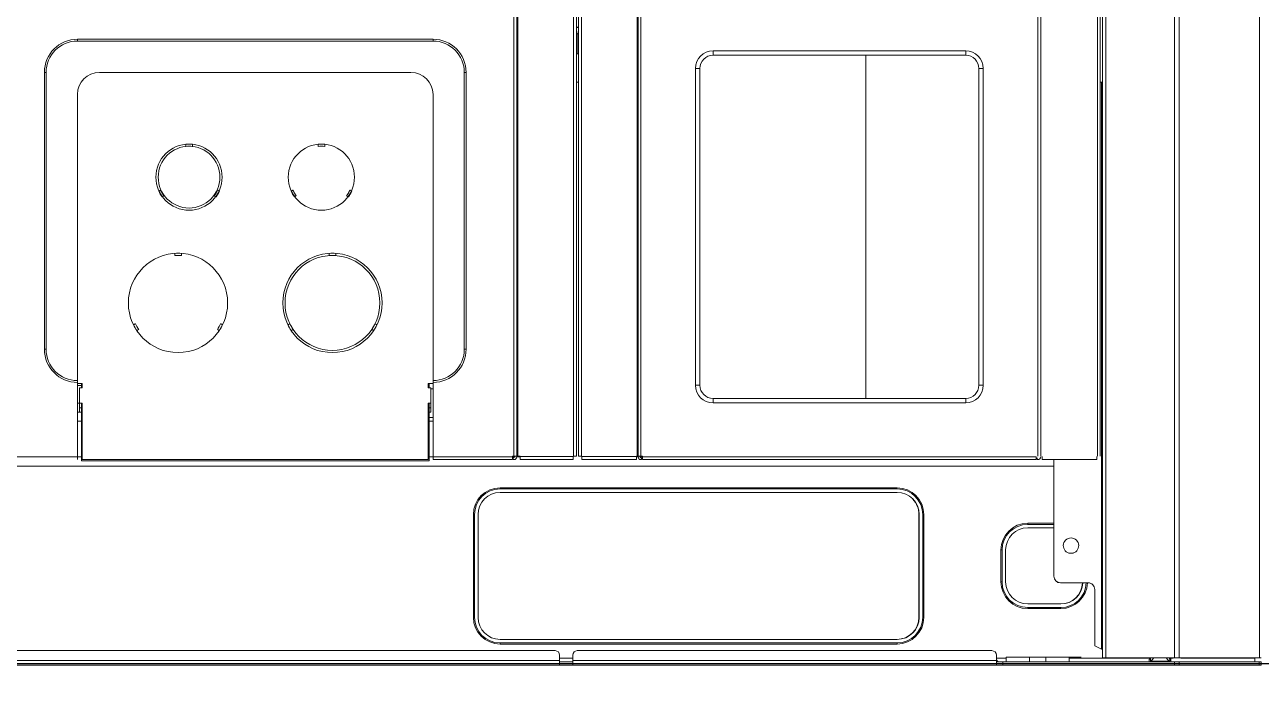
# Model space of a CAD drawing. Header units: millimetres. Extents: x 10547 to 11305, y 9897 to 10391.
# Drawn here: x 10914.273 to 10918.45, y 10150.014 to 10152.251 of the extents above; entities that cross this region are included whole.
import ezdxf

# ---------------------------------------------------------------- set-up
doc = ezdxf.new("R2010")
doc.units = ezdxf.units.MM
for name, color, linetype in [('EHP', 1, 'Continuous'), ('LG-AIRCON', 240, 'Continuous'), ('에어컨', 15, 'Continuous')]:
    doc.layers.add(name, color=color, linetype=linetype)

# ---------------------------------------------------------------- blocks, each defined once
blk = doc.blocks.new('NEWUXA-1')
at = {"layer": 'LG-AIRCON', "color": 0, "linetype": 'Continuous', "lineweight": 13}
for p, q in [((393.11, 3.3), (393.11, 1726.7)), ((126.29, 94.8), (126.29, 1726.68)), ((127.59, 1726.68), (127.59, 94.8)), ((153.29, 94.8), (153.29, 1726.68)), ((154.59, 1726.67), (154.59, 94.8)), ((155.59, 94.8), (155.59, 1726.68)), ((156.89, 1726.68), (156.89, 94.8)), ((182.09, 94.8), (182.09, 1726.68)), ((182.59, 94.8), (182.59, 1726.68)), ((182.59, 1726.68), (182.59, 94.8)), ((183.89, 1726.68), (183.89, 94.8)), ((363.79, 94.8), (363.79, 1726.68)), ((365.09, 1726.68), (365.09, 94.8)), ((390.79, 94.8), (390.79, 1726.68)), ((392.09, 1726.67), (392.09, 94.8)), ((394.61, 1726.69), (394.61, 3.3)), ((128.09, 1516.48), (128.09, 94.8)), ((155.59, 1516.49), (155.59, 285.8)), ((127.59, 94.8), (127.59, 1500.3)), ((393.11, 264.3), (393.11, 295.3)), ((155.59, 289.1), (154.59, 289.1)), ((154.59, 286.1), (155.19, 286.1)), ((155.19, 277.1), (155.19, 286.1)), ((89.59, 283.7), (-71.61, 283.7)), ((-71.61, 282.9), (-71.61, 283.7)), ((89.59, 282.9), (-71.61, 282.9)), ((89.59, 282.9), (89.59, 283.7)), ((155.59, 275.8), (155.59, 285.8)), ((155.59, 277.1), (154.59, 277.1)), ((155.59, 266.58), (155.59, 275.8)), ((216.59, 278.45), (331.09, 278.45)), ((216.59, 276.45), (216.59, 278.45)), ((216.59, 276.45), (331.09, 276.45)), ((285.85, 276.47), (285.85, 120.91)), ((331.09, 278.45), (331.09, 276.45)), ((208.59, 126.9), (208.59, 270.45)), ((210.59, 270.45), (208.59, 270.45)), ((210.59, 126.9), (210.59, 270.45)), ((339.09, 270.45), (337.09, 270.45)), ((337.09, 270.45), (337.09, 126.9)), ((339.09, 270.45), (339.09, 126.9)), ((-86.61, 268.7), (-86.61, 143.2)), ((-85.81, 268.7), (-86.61, 268.7)), ((-85.81, 268.7), (-85.81, 143.2)), ((79.59, 268.7), (-61.61, 268.7)), ((103.79, 268.7), (104.59, 268.7)), ((103.79, 143.2), (103.79, 268.7)), ((104.59, 143.2), (104.59, 268.7)), ((154.59, 264.3), (155.59, 264.3)), ((155.59, 265.6), (155.59, 266.58)), ((155.59, 265.8), (155.59, 266.3)), ((155.59, 265.8), (155.59, 97.8)), ((392.09, 266.3), (392.09, 265.8)), ((392.09, 265.6), (392.09, 265.8)), ((392.61, 264.3), (392.09, 264.3)), ((392.61, 7.32), (392.61, 264.3)), ((392.61, 264.3), (393.11, 264.3)), ((393.11, 264.3), (393.11, 6.81)), ((-71.61, 258.7), (-71.61, 129)), ((89.59, 129), (89.59, 258.7)), ((-22.51, 235.12), (-22.51, 236.12)), ((40.49, 235.12), (40.49, 236.12)), ((-34.78, 214.86), (-34.64, 214.94)), ((-7.37, 214.94), (-7.23, 214.86)), ((25.36, 214.94), (25.22, 214.86)), ((52.77, 214.86), (52.63, 214.94)), ((-33.12, 212.35), (-33.28, 212.26)), ((-8.73, 212.26), (-8.89, 212.35)), ((26.72, 212.26), (26.88, 212.35)), ((51.11, 212.35), (51.27, 212.26)), ((-24.51, 185.65), (-24.51, 186.65)), ((42.49, 185.65), (42.49, 186.65)), ((-85.81, 143.2), (-86.61, 143.2)), ((103.79, 143.2), (104.59, 143.2)), ((-71.61, 129), (-71.61, 128.2)), ((89.59, 129), (89.59, 128.2)), ((-71.61, 94.5), (-71.61, 128.2)), ((-71.61, 127.7), (-71.41, 127.7)), ((-71.61, 126.7), (-69.81, 126.7)), ((-71.41, 127.7), (-70.61, 127.7)), ((-69.41, 127.7), (-70.61, 127.7)), ((-69.41, 125.7), (-70.61, 125.7)), ((-70.61, 118.7), (-70.61, 125.7)), ((-70.61, 125.7), (-70.61, 125.7)), ((-70.61, 125.7), (-70.61, 123.7)), ((-70.61, 120.18), (-70.61, 123.7)), ((-69.81, 125.7), (-69.81, 127.7)), ((-69.81, 125.7), (-69.81, 127.7)), ((-69.41, 127.7), (-69.41, 125.7)), ((-69.41, 127.7), (-69.41, 127.7)), ((-69.41, 127.7), (-69.41, 125.7)), ((-69.41, 125.7), (-69.41, 125.7)), ((88.59, 127.7), (87.39, 127.7)), ((87.39, 125.7), (87.39, 127.7)), ((87.39, 125.7), (88.59, 125.7)), ((87.79, 127.7), (87.79, 125.7)), ((89.39, 127.7), (88.59, 127.7)), ((88.59, 118.7), (88.59, 125.7)), ((89.59, 125.3), (88.59, 125.3)), ((89.59, 127.7), (89.39, 127.7)), ((89.59, 128.2), (89.59, 94.5)), ((89.59, 127.87), (89.59, 94.8)), ((210.59, 126.9), (208.59, 126.9)), ((339.09, 126.9), (337.09, 126.9)), ((-71.61, 118.7), (-70.61, 118.7)), ((-70.61, 120.18), (-70.61, 118.6)), ((-69.41, 118.7), (-70.61, 118.7)), ((-70.61, 116.7), (-70.61, 118.7)), ((-70.61, 118.7), (-70.61, 118.7)), ((-70.61, 118.6), (-70.61, 115.11)), ((-69.81, 92.7), (-69.81, 118.7)), ((-69.81, 110.6), (-69.81, 118.7)), ((-69.41, 118.7), (-69.41, 93.2)), ((-69.41, 118.7), (-69.41, 118.7)), ((-69.41, 118.7), (-69.41, 94)), ((87.39, 93.2), (87.39, 118.7)), ((87.39, 118.7), (88.59, 118.7)), ((87.79, 118.7), (87.79, 92.7)), ((88.59, 116.7), (88.59, 118.7)), ((216.59, 120.9), (216.59, 118.9)), ((331.09, 120.9), (216.59, 120.9)), ((331.09, 118.9), (216.59, 118.9)), ((331.09, 118.9), (331.09, 120.9)), ((-71.61, 114.7), (-70.61, 114.7)), ((-70.61, 114.7), (-70.61, 116.7)), ((-69.81, 116.7), (-70.61, 116.7)), ((-70.61, 114.7), (-70.61, 115.11)), ((-69.81, 114.7), (-70.61, 114.7)), ((87.79, 116.7), (88.59, 116.7)), ((87.79, 114.7), (88.59, 114.7)), ((87.79, 112.3), (89.59, 112.3)), ((88.59, 114.7), (88.59, 116.7)), ((-71.61, 110.6), (-69.41, 110.6)), ((87.79, 110.6), (89.59, 110.6)), ((155.59, 94.8), (155.59, 97.8)), ((371.1, 90.2), (-323.55, 90.2)), ((-175.71, 94.5), (-71.61, 94.5)), ((-71.61, 93.2), (-71.61, 94.5)), ((-71.61, 94.4), (-69.41, 94.4)), ((87.79, 92.7), (-69.81, 92.7)), ((-69.41, 94), (-69.41, 93.2)), ((-69.41, 93.2), (87.39, 93.2)), ((-69.41, 93.2), (-69.41, 93.2)), ((87.79, 94.4), (89.59, 94.4)), ((89.59, 94.8), (89.59, 94)), ((89.59, 94.5), (125.59, 94.5)), ((89.59, 94.5), (89.59, 93.2)), ((125.59, 93.2), (89.59, 93.2)), ((125.59, 94.8), (125.59, 94.5)), ((126.29, 94.8), (125.59, 94.8)), ((125.59, 93.2), (125.59, 94.5)), ((125.59, 94.4), (126.69, 94.4)), ((125.99, 94), (125.99, 93.2)), ((125.99, 94), (125.99, 94)), ((125.99, 94), (125.99, 93.2)), ((125.99, 93.2), (125.99, 93.2)), ((125.99, 93.2), (126.29, 93.2)), ((127.59, 94.8), (126.29, 94.8)), ((127.59, 94.5), (127.59, 94.8)), ((128.09, 94.8), (127.59, 94.8)), ((127.59, 94.4), (129.09, 94.4)), ((129.09, 94.8), (128.09, 94.8)), ((129.09, 94.6), (129.09, 94.8)), ((129.09, 94.6), (129.09, 94.8)), ((129.09, 94.8), (129.09, 94.8)), ((129.09, 94.6), (153.09, 94.6)), ((129.09, 93.3), (129.09, 94.6)), ((129.09, 94.1), (129.09, 94.6)), ((129.09, 94.1), (129.09, 94.1)), ((129.09, 94.1), (129.09, 93.3)), ((153.09, 93.3), (129.09, 93.3)), ((129.09, 93.3), (129.09, 93.3)), ((153.09, 94.8), (153.09, 94.6)), ((153.29, 94.8), (153.09, 94.8)), ((153.09, 94.6), (153.09, 93.3)), ((154.59, 94.8), (153.29, 94.8)), ((156.89, 94.8), (155.59, 94.8)), ((157.09, 94.8), (156.89, 94.8)), ((157.09, 94.6), (157.09, 94.8)), ((157.09, 94.8), (157.09, 94.6)), ((157.09, 94.8), (157.09, 94.8)), ((157.09, 94.6), (181.89, 94.6)), ((157.09, 93.3), (157.09, 94.6)), ((157.09, 94.1), (157.09, 94.6)), ((157.09, 94.1), (157.09, 94.1)), ((157.09, 94.1), (157.09, 93.3)), ((157.09, 93.3), (157.09, 93.3)), ((181.89, 93.3), (157.09, 93.3)), ((181.89, 94.8), (182.09, 94.8)), ((181.89, 94.8), (181.89, 94.6)), ((181.89, 94.6), (181.89, 93.3)), ((181.89, 94.4), (182.6, 94.4)), ((182.59, 94.8), (182.09, 94.8)), ((182.59, 94.8), (183.89, 94.8)), ((182.59, 94.8), (182.59, 94.5)), ((182.59, 94.8), (182.59, 94.5)), ((182.59, 94.5), (182.59, 94.5)), ((183.39, 94.5), (183.39, 94.8)), ((183.4, 94.4), (184.59, 94.4)), ((184.59, 94.8), (183.89, 94.8)), ((184.19, 94), (183.89, 94)), ((183.89, 93.2), (184.19, 93.2)), ((184.19, 93.2), (184.19, 94)), ((184.59, 94.5), (184.59, 94.8)), ((184.59, 94.8), (184.59, 94.5)), ((184.59, 94.8), (184.59, 94.8)), ((184.59, 94.5), (363.09, 94.5)), ((184.59, 93.2), (184.59, 94.5)), ((184.59, 94.5), (184.59, 94)), ((184.59, 94), (184.59, 93.2)), ((363.09, 93.2), (184.59, 93.2)), ((363.09, 94.5), (363.09, 93.2)), ((363.49, 94), (363.49, 93.2)), ((363.49, 94), (363.49, 93.2)), ((363.49, 93.2), (363.79, 93.2)), ((363.49, 93.2), (363.49, 93.2)), ((365.79, 93.3), (365.79, 94.6)), ((365.79, 94.1), (365.79, 93.3)), ((365.79, 93.3), (365.79, 93.3)), ((390.59, 93.3), (365.79, 93.3)), ((371.1, 40.34), (371.1, 93.3)), ((371.1, 89.5), (371.1, 93.3)), ((390.59, 94.6), (390.59, 93.3)), ((371.1, 40.34), (371.1, 87.9)), ((120, 79.9), (120, 80.4)), ((120, 80.4), (300, 80.4)), ((300, 79.9), (120, 79.9)), ((300, 78.3), (120, 78.3)), ((107.9, 68.3), (108.4, 68.3)), ((107.9, 21.7), (107.9, 68.3)), ((108.4, 68.3), (108.4, 21.7)), ((108.4, 68.3), (108.4, 21.7)), ((108.4, 68.3), (108.4, 68.3)), ((110, 68.3), (110, 21.7)), ((310, 68.3), (309.9, 68.3)), ((309.9, 21.7), (309.9, 68.3)), ((309.9, 68.3), (309.9, 68.3)), ((309.9, 21.7), (309.9, 68.3)), ((310, 68.3), (310, 21.7)), ((310, 21.7), (310, 68.3)), ((310, 68.3), (310, 68.3)), ((311.6, 68.3), (312.1, 68.3)), ((311.6, 21.7), (311.6, 68.3)), ((311.6, 21.7), (311.6, 68.3)), ((312.1, 68.3), (312.1, 21.7)), ((359.2, 63.85), (359.2, 64.35)), ((359.2, 64.35), (371.1, 64.35)), ((371.1, 63.85), (359.2, 63.85)), ((371.1, 62.25), (359.2, 62.25)), ((371.1, 40.32), (371.1, 62.25)), ((371.1, 40.32), (371.1, 62.25)), ((347.1, 52.25), (347.6, 52.25)), ((347.1, 37.75), (347.1, 52.25)), ((347.6, 52.25), (347.6, 37.75)), ((347.6, 52.25), (347.6, 37.75)), ((347.6, 52.25), (347.6, 52.25)), ((349.2, 52.25), (349.2, 37.75)), ((378.6, 50.71), (379.11, 50.71)), ((379.11, 50.71), (379.11, 50.71)), ((371.1, 40.32), (371.1, 40.32)), ((371.1, 40.34), (371.1, 40.34)), ((347.1, 37.75), (347.6, 37.75)), ((347.6, 37.75), (347.6, 37.75)), ((374.1, 37.32), (384.1, 37.32)), ((374.1, 37.34), (386.62, 37.34)), ((389.61, 20.69), (389.62, 34.34)), ((389.62, 34.34), (389.61, 20.69)), ((389.62, 34.34), (389.62, 34.34)), ((359.2, 27.75), (374.2, 27.75)), ((359.2, 25.65), (359.2, 26.15)), ((359.2, 26.15), (374.2, 26.15)), ((374.2, 25.65), (359.2, 25.65)), ((374.2, 25.65), (374.2, 26.15)), ((107.9, 21.7), (108.4, 21.7)), ((108.4, 21.7), (108.4, 21.7)), ((310, 21.7), (309.9, 21.7)), ((309.9, 21.7), (309.9, 21.7)), ((310, 21.7), (310, 21.7)), ((311.6, 21.7), (312.1, 21.7)), ((389.61, 20.69), (389.6, 8.85)), ((389.61, 20.69), (389.61, 20.69)), ((120, 11.7), (300, 11.7)), ((-145, 6.6), (145, 6.6)), ((120, 9.6), (120, 10.1)), ((120, 10.1), (300, 10.1)), ((300, 9.6), (120, 9.6)), ((155, 6.6), (343, 6.6)), ((300, 9.6), (300, 10.1)), ((389.6, 8.85), (389.6, 9.36)), ((392.61, 7.32), (389.6, 8.85)), ((393.11, 3.87), (393.11, 6.81)), ((147.04, 0), (-147.04, 0)), ((-147, 2.1), (147, 2.1)), ((-28.35, 0), (-28.35, 0)), ((37.65, 0), (37.65, 0)), ((147, 4.6), (147, 2.1)), ((147, 3.2), (153, 3.2)), ((147, 2.1), (147, 0.06)), ((147, 0.06), (147, 2.1)), ((147.04, 1.6), (152.96, 1.6)), ((152.96, 0), (147.04, 0)), ((345.09, 0), (152.96, 0)), ((153, 4.6), (153, 2.1)), ((153, 4.6), (153, 4.6)), ((153, 4.6), (153, 2.1)), ((153, 2.1), (345, 2.1)), ((153, 0.06), (153, 2.1)), ((153, 2.1), (153, 0.06)), ((345, 2.1), (345, 4.6)), ((345, 3.2), (349.5, 3.2)), ((345, 2.1), (345, 0.06)), ((348, 1.6), (345, 1.6)), ((345, 0.06), (345, 1.6)), ((345.09, 0), (348, 0)), ((348, 1.6), (348, 1.6)), ((425.73, 1.6), (348, 1.6)), ((348, 0), (348, 1.6)), ((348, 0), (348, 1.6)), ((425.73, 0), (348, 0)), ((348, 0), (348, 0)), ((349.5, 3.6), (349.5, 1.6)), ((359.52, 3.6), (349.5, 3.6)), ((383.5, 3.6), (359.4, 3.6)), ((360, 3.6), (360, 1.6)), ((367.5, 3.6), (367.5, 1.6)), ((378, 1.6), (378, 3.6)), ((378, 3.2), (414.41, 3.2)), ((393.11, 3.87), (393.11, 3.3)), ((394.61, 3.3), (393.11, 3.3)), ((425.83, 3.3), (394.61, 3.3)), ((414.41, 3.2), (414.88, 3.1)), ((414.92, 3.3), (414.88, 3.1)), ((415.19, 1.85), (423.21, 1.85)), ((415.19, 1.85), (415.19, 1.85)), ((423.52, 3.1), (423.48, 3.3)), ((423.52, 3.1), (423.99, 3.2)), ((423.99, 3.2), (425.11, 3.2)), ((425.73, 1.6), (427.85, 1.6)), ((425.73, 0), (425.73, 1.6)), ((427.85, 0), (425.73, 0)), ((464.12, 1.6), (427.85, 1.6)), ((427.85, 1.6), (427.85, 0)), ((427.85, 0), (464.12, 0)), ((464.23, 3.3), (427.95, 3.3)), ((428.68, 3.2), (462.2, 3.2)), ((462.2, 3.3), (462.2, 3.2)), ((462.2, 3.2), (462.2, 1.6)), ((464.12, 0), (464.12, 1.6)), ((464.12, 1.6), (465, 1.6)), ((465, 0), (464.12, 0)), ((465, 1.6), (465, 0))]:
    blk.add_line(p, q, dxfattribs=at)
for points in [[(427.95, 658.27), (427.95, 623.8), (427.95, 589.33), (427.95, 554.86), (427.95, 520.39), (427.95, 485.91), (427.95, 451.44), (427.95, 416.97), (427.95, 382.5), (427.95, 348.02), (427.95, 313.55), (427.95, 279.08), (427.95, 244.61), (427.95, 210.13), (427.95, 175.66), (427.95, 141.19), (427.95, 106.72), (427.95, 72.24), (427.95, 37.77), (427.95, 3.3)], [(425.83, 3.3), (425.83, 37.76), (425.83, 72.23), (425.83, 106.69), (425.83, 141.16), (425.83, 175.62), (425.83, 210.09), (425.83, 244.55), (425.83, 279.02), (425.83, 313.48), (425.83, 347.95), (425.83, 382.41), (425.83, 416.88), (425.83, 451.34), (425.83, 485.81), (425.83, 520.27), (425.83, 554.73), (425.83, 589.2), (425.83, 623.66), (425.83, 658.13)], [(464.23, 3.3), (464.23, 37.76), (464.23, 72.22), (464.23, 106.69), (464.23, 141.15), (464.23, 175.61), (464.23, 210.07), (464.23, 244.54), (464.23, 279), (464.23, 313.46), (464.23, 347.93), (464.23, 382.39), (464.23, 416.85), (464.23, 451.31), (464.23, 485.78), (464.23, 520.24), (464.23, 554.7), (464.23, 589.16), (464.23, 623.63), (464.23, 658.09)], [(155.19, 286.1), (155.59, 287.73)], [(-19.51, 236.12), (-19.51, 236.1), (-19.51, 236.08), (-19.51, 236.06), (-19.51, 236.04), (-19.51, 236.02), (-19.51, 236), (-19.51, 235.98), (-19.51, 235.96), (-19.51, 235.94), (-19.51, 235.92), (-19.51, 235.9), (-19.51, 235.88), (-19.51, 235.86), (-19.51, 235.84), (-19.51, 235.82), (-19.51, 235.8), (-19.51, 235.78), (-19.51, 235.76), (-19.51, 235.74), (-19.51, 235.72), (-19.51, 235.7), (-19.51, 235.68), (-19.51, 235.66), (-19.51, 235.64), (-19.51, 235.62), (-19.51, 235.6), (-19.51, 235.58), (-19.51, 235.56), (-19.51, 235.54), (-19.51, 235.52), (-19.51, 235.5), (-19.51, 235.48), (-19.51, 235.46), (-19.51, 235.44), (-19.51, 235.42), (-19.51, 235.4), (-19.51, 235.38), (-19.51, 235.36), (-19.51, 235.34), (-19.51, 235.32), (-19.51, 235.3), (-19.51, 235.28), (-19.51, 235.26), (-19.51, 235.24), (-19.51, 235.22), (-19.51, 235.2), (-19.51, 235.18), (-19.51, 235.16), (-19.51, 235.14), (-19.51, 235.12)], [(37.49, 236.12), (37.49, 236.1), (37.49, 236.08), (37.49, 236.06), (37.49, 236.04), (37.49, 236.02), (37.49, 236), (37.49, 235.98), (37.49, 235.96), (37.49, 235.94), (37.49, 235.92), (37.49, 235.9), (37.49, 235.88), (37.49, 235.86), (37.49, 235.84), (37.49, 235.82), (37.49, 235.8), (37.49, 235.78), (37.49, 235.76), (37.49, 235.74), (37.49, 235.72), (37.49, 235.7), (37.49, 235.68), (37.49, 235.66), (37.49, 235.64), (37.49, 235.62), (37.49, 235.6), (37.49, 235.58), (37.49, 235.56), (37.49, 235.54), (37.49, 235.52), (37.49, 235.5), (37.49, 235.48), (37.49, 235.46), (37.49, 235.44), (37.49, 235.42), (37.49, 235.4), (37.49, 235.38), (37.49, 235.36), (37.49, 235.34), (37.49, 235.32), (37.49, 235.3), (37.49, 235.28), (37.49, 235.26), (37.49, 235.24), (37.49, 235.22), (37.49, 235.2), (37.49, 235.18), (37.49, 235.16), (37.49, 235.14), (37.49, 235.12)], [(-34.64, 214.94), (-34.63, 214.95), (-34.61, 214.96), (-34.6, 214.97), (-34.58, 214.98), (-34.57, 214.98), (-34.55, 214.99), (-34.54, 215), (-34.52, 215.01), (-34.51, 215.02), (-34.5, 215.03), (-34.48, 215.03), (-34.47, 215.04), (-34.45, 215.05), (-34.44, 215.06), (-34.42, 215.07), (-34.41, 215.08), (-34.39, 215.09), (-34.38, 215.09), (-34.36, 215.1), (-34.35, 215.11), (-34.34, 215.12), (-34.32, 215.13), (-34.31, 215.14), (-34.29, 215.14), (-34.28, 215.15), (-34.26, 215.16), (-34.25, 215.17), (-34.23, 215.18), (-34.22, 215.19), (-34.2, 215.19), (-34.19, 215.2), (-34.18, 215.21), (-34.16, 215.22), (-34.15, 215.23), (-34.13, 215.24), (-34.12, 215.24), (-34.1, 215.25), (-34.09, 215.26), (-34.07, 215.27), (-34.06, 215.28), (-34.04, 215.29), (-34.03, 215.3), (-34.02, 215.3), (-34, 215.31), (-33.99, 215.32), (-33.97, 215.33), (-33.96, 215.34), (-33.94, 215.35), (-33.93, 215.35), (-33.91, 215.36)], [(-33.91, 215.36), (-33.89, 215.31), (-33.86, 215.25), (-33.84, 215.2), (-33.81, 215.14), (-33.79, 215.09), (-33.76, 215.03), (-33.74, 214.98), (-33.71, 214.92), (-33.68, 214.87), (-33.66, 214.82), (-33.63, 214.76), (-33.6, 214.71), (-33.58, 214.66), (-33.55, 214.6), (-33.52, 214.55), (-33.49, 214.5), (-33.47, 214.44), (-33.44, 214.39), (-33.41, 214.34), (-33.38, 214.28), (-33.35, 214.23), (-33.32, 214.18), (-33.29, 214.13), (-33.26, 214.07), (-33.23, 214.02), (-33.2, 213.97), (-33.17, 213.92), (-33.14, 213.87), (-33.11, 213.82), (-33.08, 213.76), (-33.05, 213.71), (-33.02, 213.66), (-32.99, 213.61), (-32.95, 213.56), (-32.92, 213.51), (-32.89, 213.46), (-32.86, 213.41), (-32.82, 213.36), (-32.79, 213.31), (-32.76, 213.26), (-32.72, 213.21), (-32.69, 213.16), (-32.66, 213.11), (-32.62, 213.06), (-32.59, 213.01), (-32.55, 212.96), (-32.52, 212.91), (-32.48, 212.86), (-32.45, 212.81), (-32.41, 212.76)], [(-9.6, 212.76), (-9.57, 212.81), (-9.53, 212.86), (-9.5, 212.91), (-9.46, 212.96), (-9.43, 213.01), (-9.39, 213.06), (-9.36, 213.11), (-9.32, 213.16), (-9.29, 213.21), (-9.26, 213.26), (-9.22, 213.31), (-9.19, 213.36), (-9.16, 213.41), (-9.13, 213.46), (-9.09, 213.51), (-9.06, 213.56), (-9.03, 213.61), (-9, 213.66), (-8.97, 213.71), (-8.93, 213.76), (-8.9, 213.82), (-8.87, 213.87), (-8.84, 213.92), (-8.81, 213.97), (-8.78, 214.02), (-8.75, 214.07), (-8.72, 214.13), (-8.69, 214.18), (-8.66, 214.23), (-8.63, 214.28), (-8.61, 214.34), (-8.58, 214.39), (-8.55, 214.44), (-8.52, 214.5), (-8.49, 214.55), (-8.47, 214.6), (-8.44, 214.66), (-8.41, 214.71), (-8.38, 214.76), (-8.36, 214.82), (-8.33, 214.87), (-8.3, 214.92), (-8.28, 214.98), (-8.25, 215.03), (-8.23, 215.09), (-8.2, 215.14), (-8.18, 215.2), (-8.15, 215.25), (-8.13, 215.31), (-8.1, 215.36)], [(-8.1, 215.36), (-8.09, 215.35), (-8.07, 215.35), (-8.06, 215.34), (-8.04, 215.33), (-8.03, 215.32), (-8.01, 215.31), (-8, 215.3), (-7.99, 215.3), (-7.97, 215.29), (-7.96, 215.28), (-7.94, 215.27), (-7.93, 215.26), (-7.91, 215.25), (-7.9, 215.24), (-7.88, 215.24), (-7.87, 215.23), (-7.85, 215.22), (-7.84, 215.21), (-7.83, 215.2), (-7.81, 215.19), (-7.8, 215.19), (-7.78, 215.18), (-7.77, 215.17), (-7.75, 215.16), (-7.74, 215.15), (-7.72, 215.14), (-7.71, 215.14), (-7.69, 215.13), (-7.68, 215.12), (-7.67, 215.11), (-7.65, 215.1), (-7.64, 215.09), (-7.62, 215.09), (-7.61, 215.08), (-7.59, 215.07), (-7.58, 215.06), (-7.56, 215.05), (-7.55, 215.04), (-7.53, 215.03), (-7.52, 215.03), (-7.51, 215.02), (-7.49, 215.01), (-7.48, 215), (-7.46, 214.99), (-7.45, 214.98), (-7.43, 214.98), (-7.42, 214.97), (-7.4, 214.96), (-7.39, 214.95), (-7.37, 214.94)], [(26.09, 215.36), (26.07, 215.35), (26.06, 215.35), (26.04, 215.34), (26.03, 215.33), (26.01, 215.32), (26, 215.31), (25.98, 215.3), (25.97, 215.3), (25.96, 215.29), (25.94, 215.28), (25.93, 215.27), (25.91, 215.26), (25.9, 215.25), (25.88, 215.24), (25.87, 215.24), (25.85, 215.23), (25.84, 215.22), (25.82, 215.21), (25.81, 215.2), (25.8, 215.19), (25.78, 215.19), (25.77, 215.18), (25.75, 215.17), (25.74, 215.16), (25.72, 215.15), (25.71, 215.14), (25.69, 215.14), (25.68, 215.13), (25.66, 215.12), (25.65, 215.11), (25.64, 215.1), (25.62, 215.09), (25.61, 215.09), (25.59, 215.08), (25.58, 215.07), (25.56, 215.06), (25.55, 215.05), (25.53, 215.04), (25.52, 215.03), (25.5, 215.03), (25.49, 215.02), (25.48, 215.01), (25.46, 215), (25.45, 214.99), (25.43, 214.98), (25.42, 214.98), (25.4, 214.97), (25.39, 214.96), (25.37, 214.95), (25.36, 214.94)], [(27.59, 212.76), (27.55, 212.81), (27.52, 212.86), (27.48, 212.91), (27.45, 212.96), (27.41, 213.01), (27.38, 213.06), (27.34, 213.11), (27.31, 213.16), (27.28, 213.21), (27.24, 213.26), (27.21, 213.31), (27.18, 213.36), (27.14, 213.41), (27.11, 213.46), (27.08, 213.51), (27.05, 213.56), (27.01, 213.61), (26.98, 213.66), (26.95, 213.71), (26.92, 213.76), (26.89, 213.82), (26.86, 213.87), (26.83, 213.92), (26.8, 213.97), (26.77, 214.02), (26.74, 214.07), (26.71, 214.13), (26.68, 214.18), (26.65, 214.23), (26.62, 214.28), (26.59, 214.34), (26.56, 214.39), (26.53, 214.44), (26.51, 214.5), (26.48, 214.55), (26.45, 214.6), (26.42, 214.66), (26.4, 214.71), (26.37, 214.76), (26.34, 214.82), (26.32, 214.87), (26.29, 214.92), (26.26, 214.98), (26.24, 215.03), (26.21, 215.09), (26.19, 215.14), (26.16, 215.2), (26.14, 215.25), (26.11, 215.31), (26.09, 215.36)], [(51.9, 215.36), (51.87, 215.31), (51.85, 215.25), (51.82, 215.2), (51.8, 215.14), (51.77, 215.09), (51.75, 215.03), (51.72, 214.98), (51.7, 214.92), (51.67, 214.87), (51.64, 214.82), (51.62, 214.76), (51.59, 214.71), (51.56, 214.66), (51.53, 214.6), (51.51, 214.55), (51.48, 214.5), (51.45, 214.44), (51.42, 214.39), (51.39, 214.34), (51.37, 214.28), (51.34, 214.23), (51.31, 214.18), (51.28, 214.13), (51.25, 214.07), (51.22, 214.02), (51.19, 213.97), (51.16, 213.92), (51.13, 213.87), (51.1, 213.82), (51.07, 213.76), (51.03, 213.71), (51, 213.66), (50.97, 213.61), (50.94, 213.56), (50.91, 213.51), (50.87, 213.46), (50.84, 213.41), (50.81, 213.36), (50.78, 213.31), (50.74, 213.26), (50.71, 213.21), (50.68, 213.16), (50.64, 213.11), (50.61, 213.06), (50.57, 213.01), (50.54, 212.96), (50.5, 212.91), (50.47, 212.86), (50.43, 212.81), (50.4, 212.76)], [(52.63, 214.94), (52.61, 214.95), (52.6, 214.96), (52.58, 214.97), (52.57, 214.98), (52.55, 214.98), (52.54, 214.99), (52.52, 215), (52.51, 215.01), (52.49, 215.02), (52.48, 215.03), (52.47, 215.03), (52.45, 215.04), (52.44, 215.05), (52.42, 215.06), (52.41, 215.07), (52.39, 215.08), (52.38, 215.09), (52.36, 215.09), (52.35, 215.1), (52.33, 215.11), (52.32, 215.12), (52.31, 215.13), (52.29, 215.14), (52.28, 215.14), (52.26, 215.15), (52.25, 215.16), (52.23, 215.17), (52.22, 215.18), (52.2, 215.19), (52.19, 215.19), (52.17, 215.2), (52.16, 215.21), (52.15, 215.22), (52.13, 215.23), (52.12, 215.24), (52.1, 215.24), (52.09, 215.25), (52.07, 215.26), (52.06, 215.27), (52.04, 215.28), (52.03, 215.29), (52.01, 215.3), (52, 215.3), (51.99, 215.31), (51.97, 215.32), (51.96, 215.33), (51.94, 215.34), (51.93, 215.35), (51.91, 215.35), (51.9, 215.36)], [(-32.41, 212.76), (-32.42, 212.76), (-32.43, 212.75), (-32.44, 212.75), (-32.45, 212.74), (-32.46, 212.74), (-32.47, 212.73), (-32.48, 212.73), (-32.49, 212.72), (-32.49, 212.72), (-32.5, 212.71), (-32.51, 212.71), (-32.52, 212.7), (-32.53, 212.7), (-32.54, 212.69), (-32.55, 212.69), (-32.56, 212.68), (-32.57, 212.68), (-32.57, 212.67), (-32.58, 212.67), (-32.59, 212.66), (-32.6, 212.66), (-32.61, 212.65), (-32.62, 212.65), (-32.63, 212.64), (-32.64, 212.63), (-32.65, 212.63), (-32.66, 212.62), (-32.66, 212.62), (-32.67, 212.61), (-32.68, 212.61), (-32.69, 212.6), (-32.7, 212.6), (-32.71, 212.59), (-32.72, 212.59), (-32.73, 212.58), (-32.74, 212.58), (-32.75, 212.57), (-32.75, 212.57), (-32.76, 212.56), (-32.77, 212.56), (-32.78, 212.55), (-32.79, 212.55), (-32.8, 212.54), (-32.81, 212.54), (-32.82, 212.53), (-32.83, 212.53), (-32.83, 212.52), (-32.84, 212.52), (-32.85, 212.51), (-32.86, 212.51)], [(-8.89, 212.35), (-8.91, 212.36), (-8.92, 212.37), (-8.93, 212.38), (-8.95, 212.39), (-8.96, 212.4), (-8.98, 212.4), (-8.99, 212.41), (-9.01, 212.42), (-9.02, 212.43), (-9.03, 212.44), (-9.05, 212.44), (-9.06, 212.45), (-9.08, 212.46), (-9.09, 212.47), (-9.1, 212.48), (-9.12, 212.49), (-9.13, 212.49), (-9.15, 212.5), (-9.16, 212.51), (-9.18, 212.52), (-9.19, 212.53), (-9.2, 212.53), (-9.22, 212.54), (-9.23, 212.55), (-9.25, 212.56), (-9.26, 212.57), (-9.28, 212.58), (-9.29, 212.58), (-9.3, 212.59), (-9.32, 212.6), (-9.33, 212.61), (-9.35, 212.62), (-9.36, 212.62), (-9.37, 212.63), (-9.39, 212.64), (-9.4, 212.65), (-9.42, 212.66), (-9.43, 212.67), (-9.45, 212.67), (-9.46, 212.68), (-9.47, 212.69), (-9.49, 212.7), (-9.5, 212.71), (-9.52, 212.72), (-9.53, 212.72), (-9.54, 212.73), (-9.56, 212.74), (-9.57, 212.75), (-9.59, 212.76), (-9.6, 212.76)], [(26.88, 212.35), (26.89, 212.36), (26.91, 212.37), (26.92, 212.38), (26.93, 212.39), (26.95, 212.4), (26.96, 212.4), (26.98, 212.41), (26.99, 212.42), (27, 212.43), (27.02, 212.44), (27.03, 212.44), (27.05, 212.45), (27.06, 212.46), (27.08, 212.47), (27.09, 212.48), (27.1, 212.49), (27.12, 212.49), (27.13, 212.5), (27.15, 212.51), (27.16, 212.52), (27.18, 212.53), (27.19, 212.53), (27.2, 212.54), (27.22, 212.55), (27.23, 212.56), (27.25, 212.57), (27.26, 212.58), (27.27, 212.58), (27.29, 212.59), (27.3, 212.6), (27.32, 212.61), (27.33, 212.62), (27.35, 212.62), (27.36, 212.63), (27.37, 212.64), (27.39, 212.65), (27.4, 212.66), (27.42, 212.67), (27.43, 212.67), (27.44, 212.68), (27.46, 212.69), (27.47, 212.7), (27.49, 212.71), (27.5, 212.72), (27.52, 212.72), (27.53, 212.73), (27.54, 212.74), (27.56, 212.75), (27.57, 212.76), (27.59, 212.76)], [(50.4, 212.76), (50.41, 212.76), (50.43, 212.75), (50.44, 212.74), (50.46, 212.73), (50.47, 212.72), (50.48, 212.72), (50.5, 212.71), (50.51, 212.7), (50.53, 212.69), (50.54, 212.68), (50.55, 212.67), (50.57, 212.67), (50.58, 212.66), (50.6, 212.65), (50.61, 212.64), (50.63, 212.63), (50.64, 212.62), (50.65, 212.62), (50.67, 212.61), (50.68, 212.6), (50.7, 212.59), (50.71, 212.58), (50.72, 212.58), (50.74, 212.57), (50.75, 212.56), (50.77, 212.55), (50.78, 212.54), (50.8, 212.53), (50.81, 212.53), (50.82, 212.52), (50.84, 212.51), (50.85, 212.5), (50.87, 212.49), (50.88, 212.49), (50.9, 212.48), (50.91, 212.47), (50.92, 212.46), (50.94, 212.45), (50.95, 212.44), (50.97, 212.44), (50.98, 212.43), (50.99, 212.42), (51.01, 212.41), (51.02, 212.4), (51.04, 212.4), (51.05, 212.39), (51.07, 212.38), (51.08, 212.37), (51.09, 212.36), (51.11, 212.35)], [(-27.51, 186.65), (-27.51, 186.63), (-27.51, 186.61), (-27.51, 186.59), (-27.51, 186.57), (-27.51, 186.55), (-27.51, 186.53), (-27.51, 186.51), (-27.51, 186.49), (-27.51, 186.47), (-27.51, 186.45), (-27.51, 186.43), (-27.51, 186.41), (-27.51, 186.39), (-27.51, 186.37), (-27.51, 186.35), (-27.51, 186.33), (-27.51, 186.31), (-27.51, 186.29), (-27.51, 186.27), (-27.51, 186.25), (-27.51, 186.23), (-27.51, 186.21), (-27.51, 186.19), (-27.51, 186.17), (-27.51, 186.15), (-27.51, 186.13), (-27.51, 186.11), (-27.51, 186.09), (-27.51, 186.07), (-27.51, 186.05), (-27.51, 186.03), (-27.51, 186.01), (-27.51, 185.99), (-27.51, 185.97), (-27.51, 185.95), (-27.51, 185.93), (-27.51, 185.91), (-27.51, 185.89), (-27.51, 185.87), (-27.51, 185.85), (-27.51, 185.83), (-27.51, 185.81), (-27.51, 185.79), (-27.51, 185.77), (-27.51, 185.75), (-27.51, 185.73), (-27.51, 185.71), (-27.51, 185.69), (-27.51, 185.67), (-27.51, 185.65)], [(45.49, 186.65), (45.49, 186.63), (45.49, 186.61), (45.49, 186.59), (45.49, 186.57), (45.49, 186.55), (45.49, 186.53), (45.49, 186.51), (45.49, 186.49), (45.49, 186.47), (45.49, 186.45), (45.49, 186.43), (45.49, 186.41), (45.49, 186.39), (45.49, 186.37), (45.49, 186.35), (45.49, 186.33), (45.49, 186.31), (45.49, 186.29), (45.49, 186.27), (45.49, 186.25), (45.49, 186.23), (45.49, 186.21), (45.49, 186.19), (45.49, 186.17), (45.49, 186.15), (45.49, 186.13), (45.49, 186.11), (45.49, 186.09), (45.49, 186.07), (45.49, 186.05), (45.49, 186.03), (45.49, 186.01), (45.49, 185.99), (45.49, 185.97), (45.49, 185.95), (45.49, 185.93), (45.49, 185.91), (45.49, 185.89), (45.49, 185.87), (45.49, 185.85), (45.49, 185.83), (45.49, 185.81), (45.49, 185.79), (45.49, 185.77), (45.49, 185.75), (45.49, 185.73), (45.49, 185.71), (45.49, 185.69), (45.49, 185.67), (45.49, 185.65)], [(-45.33, 154.77), (-45.35, 154.76), (-45.37, 154.75), (-45.38, 154.74), (-45.4, 154.73), (-45.42, 154.72), (-45.44, 154.71), (-45.45, 154.7), (-45.47, 154.69), (-45.49, 154.68), (-45.51, 154.67), (-45.52, 154.66), (-45.54, 154.65), (-45.56, 154.64), (-45.57, 154.63), (-45.59, 154.62), (-45.61, 154.61), (-45.63, 154.6), (-45.64, 154.59), (-45.66, 154.58), (-45.68, 154.57), (-45.7, 154.56), (-45.71, 154.55), (-45.73, 154.54), (-45.75, 154.53), (-45.77, 154.52), (-45.78, 154.51), (-45.8, 154.5), (-45.82, 154.49), (-45.84, 154.48), (-45.85, 154.47), (-45.87, 154.46), (-45.89, 154.45), (-45.9, 154.44), (-45.92, 154.43), (-45.94, 154.42), (-45.96, 154.41), (-45.97, 154.4), (-45.99, 154.39), (-46.01, 154.38), (-46.03, 154.37), (-46.04, 154.36), (-46.06, 154.35), (-46.08, 154.34), (-46.1, 154.33), (-46.11, 154.32), (-46.13, 154.31), (-46.15, 154.3), (-46.16, 154.29), (-46.18, 154.28), (-46.2, 154.27)], [(-44.7, 151.67), (-44.68, 151.68), (-44.66, 151.69), (-44.65, 151.7), (-44.63, 151.71), (-44.61, 151.72), (-44.6, 151.73), (-44.58, 151.74), (-44.56, 151.75), (-44.54, 151.76), (-44.53, 151.78), (-44.51, 151.79), (-44.49, 151.8), (-44.47, 151.81), (-44.46, 151.82), (-44.44, 151.83), (-44.42, 151.84), (-44.4, 151.85), (-44.39, 151.86), (-44.37, 151.87), (-44.35, 151.88), (-44.34, 151.89), (-44.32, 151.9), (-44.3, 151.91), (-44.28, 151.92), (-44.27, 151.93), (-44.25, 151.94), (-44.23, 151.95), (-44.21, 151.96), (-44.2, 151.97), (-44.18, 151.98), (-44.16, 151.99), (-44.14, 152), (-44.13, 152.01), (-44.11, 152.02), (-44.09, 152.03), (-44.07, 152.04), (-44.06, 152.05), (-44.04, 152.06), (-44.02, 152.07), (-44.01, 152.08), (-43.99, 152.09), (-43.97, 152.1), (-43.95, 152.11), (-43.94, 152.12), (-43.92, 152.13), (-43.9, 152.14), (-43.88, 152.15), (-43.87, 152.16), (-43.85, 152.17), (-43.83, 152.18)], [(-8.18, 152.18), (-8.17, 152.17), (-8.15, 152.16), (-8.13, 152.15), (-8.11, 152.14), (-8.1, 152.13), (-8.08, 152.12), (-8.06, 152.11), (-8.04, 152.1), (-8.03, 152.09), (-8.01, 152.08), (-7.99, 152.07), (-7.97, 152.06), (-7.96, 152.05), (-7.94, 152.04), (-7.92, 152.03), (-7.91, 152.02), (-7.89, 152.01), (-7.87, 152), (-7.85, 151.99), (-7.84, 151.98), (-7.82, 151.97), (-7.8, 151.96), (-7.78, 151.95), (-7.77, 151.94), (-7.75, 151.93), (-7.73, 151.92), (-7.71, 151.91), (-7.7, 151.9), (-7.68, 151.89), (-7.66, 151.88), (-7.65, 151.87), (-7.63, 151.86), (-7.61, 151.85), (-7.59, 151.84), (-7.58, 151.83), (-7.56, 151.82), (-7.54, 151.81), (-7.52, 151.8), (-7.51, 151.79), (-7.49, 151.78), (-7.47, 151.76), (-7.45, 151.75), (-7.44, 151.74), (-7.42, 151.73), (-7.4, 151.72), (-7.38, 151.71), (-7.37, 151.7), (-7.35, 151.69), (-7.33, 151.68), (-7.32, 151.67)], [(-5.82, 154.27), (-5.83, 154.28), (-5.85, 154.29), (-5.87, 154.3), (-5.88, 154.31), (-5.9, 154.32), (-5.92, 154.33), (-5.94, 154.34), (-5.95, 154.35), (-5.97, 154.36), (-5.99, 154.37), (-6.01, 154.38), (-6.02, 154.39), (-6.04, 154.4), (-6.06, 154.41), (-6.08, 154.42), (-6.09, 154.43), (-6.11, 154.44), (-6.13, 154.45), (-6.15, 154.46), (-6.16, 154.47), (-6.18, 154.48), (-6.2, 154.49), (-6.21, 154.5), (-6.23, 154.51), (-6.25, 154.52), (-6.27, 154.53), (-6.28, 154.54), (-6.3, 154.55), (-6.32, 154.56), (-6.34, 154.57), (-6.35, 154.58), (-6.37, 154.59), (-6.39, 154.6), (-6.41, 154.61), (-6.42, 154.62), (-6.44, 154.63), (-6.46, 154.64), (-6.47, 154.65), (-6.49, 154.66), (-6.51, 154.67), (-6.53, 154.68), (-6.54, 154.69), (-6.56, 154.7), (-6.58, 154.71), (-6.6, 154.72), (-6.61, 154.73), (-6.63, 154.74), (-6.65, 154.75), (-6.67, 154.76), (-6.68, 154.77)], [(23.8, 154.27), (23.82, 154.28), (23.84, 154.29), (23.85, 154.3), (23.87, 154.31), (23.89, 154.32), (23.9, 154.33), (23.92, 154.34), (23.94, 154.35), (23.96, 154.36), (23.97, 154.37), (23.99, 154.38), (24.01, 154.39), (24.03, 154.4), (24.04, 154.41), (24.06, 154.42), (24.08, 154.43), (24.1, 154.44), (24.11, 154.45), (24.13, 154.46), (24.15, 154.47), (24.16, 154.48), (24.18, 154.49), (24.2, 154.5), (24.22, 154.51), (24.23, 154.52), (24.25, 154.53), (24.27, 154.54), (24.29, 154.55), (24.3, 154.56), (24.32, 154.57), (24.34, 154.58), (24.36, 154.59), (24.37, 154.6), (24.39, 154.61), (24.41, 154.62), (24.43, 154.63), (24.44, 154.64), (24.46, 154.65), (24.48, 154.66), (24.49, 154.67), (24.51, 154.68), (24.53, 154.69), (24.55, 154.7), (24.56, 154.71), (24.58, 154.72), (24.6, 154.73), (24.62, 154.74), (24.63, 154.75), (24.65, 154.76), (24.67, 154.77)], [(26.17, 152.18), (26.15, 152.17), (26.13, 152.16), (26.12, 152.15), (26.1, 152.14), (26.08, 152.13), (26.06, 152.12), (26.05, 152.11), (26.03, 152.1), (26.01, 152.09), (25.99, 152.08), (25.98, 152.07), (25.96, 152.06), (25.94, 152.05), (25.93, 152.04), (25.91, 152.03), (25.89, 152.02), (25.87, 152.01), (25.86, 152), (25.84, 151.99), (25.82, 151.98), (25.8, 151.97), (25.79, 151.96), (25.77, 151.95), (25.75, 151.94), (25.73, 151.93), (25.72, 151.92), (25.7, 151.91), (25.68, 151.9), (25.66, 151.89), (25.65, 151.88), (25.63, 151.87), (25.61, 151.86), (25.6, 151.85), (25.58, 151.84), (25.56, 151.83), (25.54, 151.82), (25.53, 151.81), (25.51, 151.8), (25.49, 151.79), (25.47, 151.78), (25.46, 151.76), (25.44, 151.75), (25.42, 151.74), (25.4, 151.73), (25.39, 151.72), (25.37, 151.71), (25.35, 151.7), (25.34, 151.69), (25.32, 151.68), (25.3, 151.67)], [(62.68, 151.67), (62.67, 151.68), (62.66, 151.69), (62.65, 151.7), (62.63, 151.7), (62.62, 151.71), (62.61, 151.72), (62.59, 151.73), (62.58, 151.73), (62.57, 151.74), (62.55, 151.75), (62.54, 151.76), (62.53, 151.76), (62.52, 151.77), (62.5, 151.78), (62.49, 151.79), (62.48, 151.8), (62.46, 151.8), (62.45, 151.81), (62.44, 151.82), (62.42, 151.83), (62.41, 151.83), (62.4, 151.84), (62.39, 151.85), (62.37, 151.86), (62.36, 151.86), (62.35, 151.87), (62.33, 151.88), (62.32, 151.89), (62.31, 151.89), (62.29, 151.9), (62.28, 151.91), (62.27, 151.92), (62.26, 151.92), (62.24, 151.93), (62.23, 151.94), (62.22, 151.95), (62.2, 151.95), (62.19, 151.96), (62.18, 151.97), (62.16, 151.98), (62.15, 151.98), (62.14, 151.99), (62.12, 152), (62.11, 152.01), (62.1, 152.01), (62.09, 152.02), (62.07, 152.03), (62.06, 152.04), (62.05, 152.04), (62.03, 152.05)], [(63.59, 154.62), (63.6, 154.61), (63.61, 154.6), (63.62, 154.6), (63.64, 154.59), (63.65, 154.58), (63.66, 154.58), (63.67, 154.57), (63.68, 154.56), (63.7, 154.56), (63.71, 154.55), (63.72, 154.54), (63.73, 154.53), (63.74, 154.53), (63.76, 154.52), (63.77, 154.51), (63.78, 154.51), (63.79, 154.5), (63.8, 154.49), (63.81, 154.49), (63.83, 154.48), (63.84, 154.47), (63.85, 154.47), (63.86, 154.46), (63.87, 154.45), (63.89, 154.45), (63.9, 154.44), (63.91, 154.43), (63.92, 154.42), (63.93, 154.42), (63.95, 154.41), (63.96, 154.4), (63.97, 154.4), (63.98, 154.39), (63.99, 154.38), (64.01, 154.38), (64.02, 154.37), (64.03, 154.36), (64.04, 154.36), (64.05, 154.35), (64.07, 154.34), (64.08, 154.33), (64.09, 154.33), (64.1, 154.32), (64.11, 154.31), (64.13, 154.31), (64.14, 154.3), (64.15, 154.29), (64.16, 154.29), (64.17, 154.28), (64.18, 154.27)], [(389.6, 9.36), (389.61, 20.69)], [(147, 0.06), (147, 0.06), (147, 0.06), (147, 0.05), (147, 0.05), (147, 0.05), (147, 0.05), (147, 0.04), (147, 0.04), (147, 0.04), (147, 0.04), (147, 0.04), (147, 0.03), (147, 0.03), (147, 0.03), (147, 0.03), (147, 0.03), (147, 0.03), (147.01, 0.02), (147.01, 0.02), (147.01, 0.02), (147.01, 0.02), (147.01, 0.02), (147.01, 0.02), (147.01, 0.02), (147.01, 0.02), (147.01, 0.01), (147.01, 0.01), (147.01, 0.01), (147.01, 0.01), (147.01, 0.01), (147.02, 0.01), (147.02, 0.01), (147.02, 0.01), (147.02, 0.01), (147.02, 0.01), (147.02, 0), (147.02, 0), (147.02, 0), (147.03, 0), (147.03, 0), (147.03, 0), (147.03, 0), (147.03, 0), (147.03, 0), (147.03, 0), (147.04, 0), (147.04, 0), (147.04, 0), (147.04, 0), (147.04, 0)], [(153, 2.1), (153, 2.08), (153, 2.07), (153, 2.05), (153, 2.04), (153, 2.02), (153, 2.01), (153, 1.99), (153, 1.98), (153, 1.96), (153, 1.95), (153, 1.93), (153, 1.92), (153, 1.9), (153, 1.89), (153, 1.87), (153, 1.86), (153, 1.84), (153, 1.83), (153, 1.82), (153, 1.81), (153, 1.79), (153, 1.78), (153, 1.77), (153, 1.76), (153, 1.75), (153, 1.73), (153, 1.72), (152.99, 1.71), (152.99, 1.7), (152.99, 1.69), (152.99, 1.69), (152.99, 1.68), (152.99, 1.67), (152.99, 1.66), (152.99, 1.65), (152.99, 1.65), (152.98, 1.64), (152.98, 1.63), (152.98, 1.63), (152.98, 1.62), (152.98, 1.62), (152.98, 1.62), (152.97, 1.61), (152.97, 1.61), (152.97, 1.61), (152.97, 1.6), (152.97, 1.6), (152.96, 1.6), (152.96, 1.6), (152.96, 1.6)], [(152.96, 0), (152.96, 0), (152.96, 0), (152.96, 0), (152.96, 0), (152.97, 0), (152.97, 0), (152.97, 0), (152.97, 0), (152.97, 0), (152.97, 0), (152.97, 0), (152.98, 0), (152.98, 0), (152.98, 0), (152.98, 0.01), (152.98, 0.01), (152.98, 0.01), (152.98, 0.01), (152.98, 0.01), (152.99, 0.01), (152.99, 0.01), (152.99, 0.01), (152.99, 0.01), (152.99, 0.01), (152.99, 0.02), (152.99, 0.02), (152.99, 0.02), (152.99, 0.02), (152.99, 0.02), (152.99, 0.02), (152.99, 0.02), (152.99, 0.02), (153, 0.03), (153, 0.03), (153, 0.03), (153, 0.03), (153, 0.03), (153, 0.03), (153, 0.04), (153, 0.04), (153, 0.04), (153, 0.04), (153, 0.04), (153, 0.05), (153, 0.05), (153, 0.05), (153, 0.05), (153, 0.06), (153, 0.06), (153, 0.06)], [(345, 0.06), (345, 0.06), (345, 0.06), (345, 0.05), (345, 0.05), (345, 0.05), (345, 0.05), (345, 0.04), (345, 0.04), (345, 0.04), (345, 0.04), (345, 0.04), (345, 0.03), (345.01, 0.03), (345.01, 0.03), (345.01, 0.03), (345.01, 0.03), (345.01, 0.03), (345.01, 0.02), (345.01, 0.02), (345.01, 0.02), (345.01, 0.02), (345.02, 0.02), (345.02, 0.02), (345.02, 0.02), (345.02, 0.01), (345.02, 0.01), (345.02, 0.01), (345.03, 0.01), (345.03, 0.01), (345.03, 0.01), (345.03, 0.01), (345.03, 0.01), (345.04, 0.01), (345.04, 0.01), (345.04, 0.01), (345.04, 0), (345.05, 0), (345.05, 0), (345.05, 0), (345.05, 0), (345.06, 0), (345.06, 0), (345.06, 0), (345.07, 0), (345.07, 0), (345.07, 0), (345.08, 0), (345.08, 0), (345.08, 0), (345.09, 0)], [(414.41, 1.6), (414.4, 1.6), (414.4, 1.6), (414.39, 1.61), (414.39, 1.61), (414.38, 1.62), (414.37, 1.63), (414.37, 1.64), (414.37, 1.65), (414.36, 1.66), (414.36, 1.68), (414.35, 1.69), (414.35, 1.71), (414.35, 1.73), (414.34, 1.75), (414.34, 1.77), (414.34, 1.8), (414.34, 1.82), (414.33, 1.85), (414.33, 1.88), (414.33, 1.91), (414.33, 1.94), (414.33, 1.97), (414.33, 2), (414.33, 2.03), (414.33, 2.07), (414.33, 2.11), (414.33, 2.14), (414.33, 2.18), (414.33, 2.22), (414.33, 2.26), (414.33, 2.3), (414.33, 2.34), (414.34, 2.39), (414.34, 2.43), (414.34, 2.48), (414.34, 2.52), (414.35, 2.57), (414.35, 2.61), (414.35, 2.66), (414.36, 2.71), (414.36, 2.76), (414.37, 2.8), (414.37, 2.85), (414.38, 2.9), (414.38, 2.95), (414.39, 3), (414.39, 3.05), (414.4, 3.1), (414.4, 3.15), (414.41, 3.2)], [(414.88, 3.1), (414.87, 3.07), (414.87, 3.03), (414.86, 3), (414.86, 2.96), (414.85, 2.93), (414.85, 2.9), (414.84, 2.86), (414.84, 2.83), (414.83, 2.79), (414.83, 2.76), (414.83, 2.73), (414.82, 2.7), (414.82, 2.66), (414.82, 2.63), (414.82, 2.6), (414.81, 2.57), (414.81, 2.54), (414.81, 2.51), (414.81, 2.48), (414.81, 2.45), (414.81, 2.42), (414.81, 2.4), (414.81, 2.37), (414.81, 2.34), (414.81, 2.32), (414.81, 2.29), (414.81, 2.27), (414.81, 2.25), (414.81, 2.22), (414.81, 2.2), (414.81, 2.18), (414.81, 2.16), (414.81, 2.14), (414.81, 2.12), (414.82, 2.11), (414.82, 2.09), (414.82, 2.07), (414.82, 2.06), (414.83, 2.05), (414.83, 2.03), (414.83, 2.02), (414.84, 2.01), (414.84, 2), (414.85, 1.99), (414.85, 1.98), (414.86, 1.98), (414.86, 1.97), (414.87, 1.96), (414.87, 1.96), (414.88, 1.96)], [(414.88, 1.96), (414.89, 1.95), (414.9, 1.95), (414.91, 1.95), (414.92, 1.95), (414.93, 1.94), (414.94, 1.94), (414.95, 1.94), (414.95, 1.93), (414.96, 1.93), (414.97, 1.93), (414.98, 1.92), (414.99, 1.92), (415, 1.92), (415.01, 1.92), (415.02, 1.91), (415.02, 1.91), (415.03, 1.91), (415.04, 1.9), (415.05, 1.9), (415.06, 1.9), (415.06, 1.9), (415.07, 1.89), (415.08, 1.89), (415.09, 1.89), (415.09, 1.89), (415.1, 1.88), (415.11, 1.88), (415.11, 1.88), (415.12, 1.88), (415.13, 1.88), (415.13, 1.87), (415.14, 1.87), (415.14, 1.87), (415.15, 1.87), (415.15, 1.87), (415.16, 1.87), (415.16, 1.86), (415.17, 1.86), (415.17, 1.86), (415.17, 1.86), (415.18, 1.86), (415.18, 1.86), (415.18, 1.86), (415.18, 1.86), (415.19, 1.86), (415.19, 1.86), (415.19, 1.86), (415.19, 1.86), (415.19, 1.85), (415.19, 1.85)], [(423.21, 1.85), (423.21, 1.85), (423.21, 1.86), (423.21, 1.86), (423.21, 1.86), (423.21, 1.86), (423.22, 1.86), (423.22, 1.86), (423.22, 1.86), (423.22, 1.86), (423.23, 1.86), (423.23, 1.86), (423.23, 1.86), (423.24, 1.86), (423.24, 1.87), (423.25, 1.87), (423.25, 1.87), (423.26, 1.87), (423.26, 1.87), (423.27, 1.87), (423.27, 1.88), (423.28, 1.88), (423.29, 1.88), (423.29, 1.88), (423.3, 1.88), (423.31, 1.89), (423.31, 1.89), (423.32, 1.89), (423.33, 1.89), (423.33, 1.9), (423.34, 1.9), (423.35, 1.9), (423.36, 1.9), (423.37, 1.91), (423.37, 1.91), (423.38, 1.91), (423.39, 1.92), (423.4, 1.92), (423.41, 1.92), (423.42, 1.92), (423.43, 1.93), (423.44, 1.93), (423.45, 1.93), (423.45, 1.94), (423.46, 1.94), (423.47, 1.94), (423.48, 1.95), (423.49, 1.95), (423.5, 1.95), (423.51, 1.95), (423.52, 1.96)], [(423.52, 1.96), (423.53, 1.96), (423.53, 1.96), (423.54, 1.97), (423.54, 1.98), (423.55, 1.98), (423.55, 1.99), (423.56, 2), (423.56, 2.01), (423.56, 2.02), (423.57, 2.03), (423.57, 2.04), (423.58, 2.06), (423.58, 2.07), (423.58, 2.09), (423.58, 2.11), (423.59, 2.12), (423.59, 2.14), (423.59, 2.16), (423.59, 2.18), (423.59, 2.2), (423.59, 2.22), (423.59, 2.25), (423.59, 2.27), (423.59, 2.29), (423.59, 2.32), (423.59, 2.34), (423.59, 2.37), (423.59, 2.4), (423.59, 2.42), (423.59, 2.45), (423.59, 2.48), (423.59, 2.51), (423.59, 2.54), (423.59, 2.57), (423.58, 2.6), (423.58, 2.63), (423.58, 2.66), (423.58, 2.69), (423.57, 2.73), (423.57, 2.76), (423.57, 2.79), (423.56, 2.83), (423.56, 2.86), (423.55, 2.89), (423.55, 2.93), (423.54, 2.96), (423.54, 3), (423.53, 3.03), (423.53, 3.07), (423.52, 3.1)], [(423.99, 3.2), (424, 3.15), (424, 3.1), (424.01, 3.05), (424.01, 3), (424.02, 2.95), (424.02, 2.9), (424.03, 2.85), (424.03, 2.8), (424.04, 2.75), (424.04, 2.71), (424.05, 2.66), (424.05, 2.61), (424.05, 2.56), (424.06, 2.52), (424.06, 2.47), (424.06, 2.43), (424.06, 2.39), (424.07, 2.34), (424.07, 2.3), (424.07, 2.26), (424.07, 2.22), (424.07, 2.18), (424.07, 2.14), (424.07, 2.1), (424.07, 2.07), (424.07, 2.03), (424.07, 2), (424.07, 1.97), (424.07, 1.93), (424.07, 1.9), (424.07, 1.88), (424.07, 1.85), (424.06, 1.82), (424.06, 1.8), (424.06, 1.77), (424.06, 1.75), (424.05, 1.73), (424.05, 1.71), (424.05, 1.69), (424.04, 1.68), (424.04, 1.66), (424.03, 1.65), (424.03, 1.64), (424.02, 1.63), (424.02, 1.62), (424.01, 1.61), (424.01, 1.61), (424, 1.6), (424, 1.6), (423.99, 1.6)], [(427.95, 3.3), (427.92, 3.3), (427.88, 3.3), (427.85, 3.3), (427.81, 3.3), (427.77, 3.3), (427.74, 3.3), (427.7, 3.3), (427.66, 3.3), (427.63, 3.3), (427.59, 3.3), (427.55, 3.3), (427.51, 3.3), (427.47, 3.3), (427.43, 3.3), (427.39, 3.3), (427.35, 3.3), (427.31, 3.3), (427.27, 3.3), (427.23, 3.3), (427.19, 3.3), (427.15, 3.3), (427.11, 3.3), (427.07, 3.3), (427.03, 3.3), (426.98, 3.3), (426.94, 3.3), (426.9, 3.3), (426.86, 3.3), (426.81, 3.3), (426.77, 3.3), (426.72, 3.3), (426.68, 3.3), (426.64, 3.3), (426.59, 3.3), (426.55, 3.3), (426.5, 3.3), (426.45, 3.3), (426.41, 3.3), (426.36, 3.3), (426.32, 3.3), (426.27, 3.3), (426.22, 3.3), (426.17, 3.3), (426.13, 3.3), (426.08, 3.3), (426.03, 3.3), (425.98, 3.3), (425.93, 3.3), (425.88, 3.3), (425.83, 3.3)], [(465.1, 3.3), (465.1, 3.3), (465.1, 3.3), (465.1, 3.3), (465.1, 3.3), (465.1, 3.3), (465.09, 3.3), (465.09, 3.3), (465.08, 3.3), (465.08, 3.3), (465.07, 3.3), (465.06, 3.3), (465.06, 3.3), (465.05, 3.3), (465.04, 3.3), (465.03, 3.3), (465.02, 3.3), (465, 3.3), (464.99, 3.3), (464.98, 3.3), (464.97, 3.3), (464.95, 3.3), (464.94, 3.3), (464.92, 3.3), (464.9, 3.3), (464.89, 3.3), (464.87, 3.3), (464.85, 3.3), (464.83, 3.3), (464.81, 3.3), (464.79, 3.3), (464.77, 3.3), (464.75, 3.3), (464.72, 3.3), (464.7, 3.3), (464.68, 3.3), (464.65, 3.3), (464.63, 3.3), (464.6, 3.3), (464.57, 3.3), (464.54, 3.3), (464.52, 3.3), (464.49, 3.3), (464.46, 3.3), (464.43, 3.3), (464.39, 3.3), (464.36, 3.3), (464.33, 3.3), (464.3, 3.3), (464.26, 3.3), (464.23, 3.3)]]:
    blk.add_lwpolyline(points, dxfattribs=at)
for centre, radius in [((-21.01, 221.2), 15), ((-21.01, 221.2), 15), ((38.99, 221.2), 15), ((-21.01, 221.2), 14), ((-26.01, 164.2), 22.5), ((43.99, 164.2), 22.5), ((43.99, 164.2), 22.5), ((43.99, 164.2), 21.5)]:
    blk.add_circle(centre, radius, dxfattribs=at)
for centre, radius, start, end in [((-71.61, 268.7), 15, 90, 180), ((-71.61, 268.7), 14.2, 90, 180), ((89.59, 268.7), 15, 0, 90), ((89.59, 268.7), 14.2, 0, 90), ((216.59, 270.45), 8, 90, 180), ((216.59, 270.45), 6, 90, 180), ((331.09, 270.45), 8, 0, 90), ((331.09, 270.45), 6, 0, 90), ((-61.61, 258.7), 10, 90, 180), ((79.59, 258.7), 10, 0, 90), ((-21.01, 221.2), 15, 84.2608, 95.7392), ((38.99, 221.2), 15, 84.2608, 95.7392), ((38.99, 221.2), 15, 270, 90), ((-21.01, 221.2), 14, 83.8494, 96.1506), ((38.99, 221.2), 14, 83.8494, 96.1506), ((-21.11, 221.02), 15, 204.2608, 215.7392), ((-21.01, 221.2), 15, 204.6504, 216.129), ((-20.91, 221.02), 14, 323.8494, 336.1506), ((-21.01, 221.2), 15, 323.871, 335.3496), ((-20.91, 221.02), 15, 324.2608, 335.7392), ((38.89, 221.02), 15, 204.2608, 215.7392), ((38.99, 221.2), 15, 204.6504, 216.129), ((39.09, 221.02), 14, 323.8494, 336.1506), ((38.99, 221.2), 15, 323.871, 335.3496), ((39.09, 221.02), 15, 324.2608, 335.7392), ((-26.01, 164.2), 22.5, 86.1774, 93.8226), ((-26.01, 164.2), 21.5, 85.9994, 94.0006), ((-26.01, 164.2), 22.5, 270, 90), ((43.99, 164.2), 22.5, 86.1774, 93.8226), ((43.99, 164.2), 21.5, 85.9994, 94.0006), ((-26.01, 164.2), 22.5, 206.1774, 213.8226), ((-26.01, 164.2), 21.5, 205.9994, 214.0006), ((-26.01, 164.2), 21.5, 325.9994, 334.0006), ((-26.01, 164.2), 22.5, 326.1774, 333.8226), ((43.99, 164.2), 22.5, 206.1774, 213.8226), ((43.99, 164.2), 21.5, 205.9994, 214.0006), ((43.99, 164.2), 21.5, 325.9994, 334.0006), ((43.99, 164.2), 22.5, 326.1774, 333.8226), ((-71.61, 143.2), 15, 180, 270), ((-71.61, 143.2), 14.2, 180, 270), ((89.59, 143.2), 15, 270, 0), ((89.59, 143.2), 14.2, 270, 0), ((216.59, 126.9), 8, 180, 270), ((216.59, 126.9), 6, 180, 270), ((331.09, 126.9), 8, 270, 0), ((331.09, 126.9), 6, 270, 0), ((125.99, 94.8), 0.8, 270, 0), ((125.99, 94.8), 0.8, 270, 0), ((126.29, 94.5), 1.3, 270, 0), ((183.89, 94.5), 1.3, 180, 270), ((183.89, 94.5), 1.3, 180, 270), ((183.89, 94.5), 0.5, 180, 270), ((363.79, 94.5), 1.3, 270, 0), ((120, 68.3), 12.1, 90, 180), ((120, 68.3), 11.6, 90, 180), ((120, 68.3), 11.6, 90, 180), ((300, 68.3), 12.1, 0, 90), ((300, 68.3), 11.6, 0, 90), ((120, 68.3), 10, 90, 180), ((300, 68.3), 10, 0, 90), ((300, 68.3), 10, 0, 90), ((299.9, 68.3), 10, 0, 44.0353), ((299.9, 68.3), 10, 0, 44.0353), ((359.2, 52.25), 12.1, 90, 180), ((359.2, 52.25), 11.6, 90, 180), ((359.2, 52.25), 11.6, 90, 180), ((359.2, 52.25), 10, 90, 180), ((378.85, 54.2), 3.5, 274.2097, 265.7903), ((378.85, 54.2), 3.5, 274.2097, 89.9999), ((378.85, 54.2), 3.5, 274.2074, 288.9784), ((374.1, 40.32), 3, 180, 270), ((374.1, 40.32), 3, 180, 270), ((374.1, 40.34), 3, 180, 270), ((374.1, 40.34), 3, 180, 270), ((359.2, 37.75), 12.1, 180, 270), ((359.2, 37.75), 11.6, 180, 270), ((359.2, 37.75), 11.6, 180, 270), ((359.2, 37.75), 10, 180, 270), ((374.1, 37.75), 10, 270, 357.6629), ((374.1, 37.75), 10, 270, 357.6629), ((374.2, 37.75), 10, 270, 357.6629), ((374.2, 37.75), 12.1, 270, 358.0692), ((374.2, 37.75), 10, 270, 357.6629), ((374.2, 37.75), 11.6, 270, 357.9863), ((386.62, 34.34), 3, 359.9464, 90), ((386.62, 34.34), 3, 359.9464, 90), ((120, 21.7), 12.1, 180, 270), ((120, 21.7), 11.6, 180, 270), ((120, 21.7), 11.6, 180, 270), ((120, 21.7), 10, 180, 270), ((299.9, 21.7), 10, 270, 0), ((299.9, 21.7), 10, 270, 0), ((300, 21.7), 12.1, 270, 0), ((300, 21.7), 10, 270, 0), ((300, 21.7), 10, 270, 0), ((300, 21.7), 11.6, 270, 0), ((145, 4.6), 2, 0, 90), ((155, 4.6), 2, 90, 180), ((155, 4.6), 2, 90, 180), ((343, 4.6), 2, 0, 90), ((342.8, -0.4), 3.6, 33.749, 52.3305), ((414.75, 2.1), 0.5, 270, 330.6465), ((414.75, 2.1), 0.5, 270, 330.6465), ((419.2, -0.4), 4.6, 126.4769, 150.6465), ((419.2, -0.4), 4.6, 126.4769, 150.6465), ((419.2, -0.4), 4.6, 29.3535, 53.5231), ((419.2, -0.4), 4.6, 29.3535, 53.5231), ((423.65, 2.1), 0.5, 209.3535, 270), ((423.65, 2.1), 0.5, 209.3535, 270)]:
    blk.add_arc(centre, radius, start, end, dxfattribs=at)
for centre, major_axis, ratio, start_param, end_param in [((152.25, 289.11), (-4.76, 0), 0.00009, 2.085341, 2.349237), ((392.61, 7.06), (-0.486, 0.309), 0.385487, 3.381944, 4.95274), ((414.41, 2.1), (0, 0.5), 0.979158, 3.141593, 4.424431), ((423.99, 2.1), (0, -0.5), 0.979158, 5.000347, 6.283185)]:
    blk.add_ellipse(centre, major_axis=major_axis, ratio=ratio, start_param=start_param, end_param=end_param, dxfattribs=at)
blk = doc.blocks.new('NEWUXA+UXB-1')
at = {"layer": 'EHP', "color": 0}
blk.add_blockref('NEWUXA-1', (1084.96, 0), dxfattribs=at)

msp = doc.modelspace()

# ---------------------------------------------------------------- linework, layer by layer
at = {"layer": '에어컨', "color": 8}
msp.add_lwpolyline([(10901.1518, 10150.0947), (10919.4214, 10150.0947), (10919.4214, 10149.3497), (10901.1518, 10149.3497)], close=True, dxfattribs=at)

# ---------------------------------------------------------------- block references
at = {"layer": 'LG-AIRCON', "color": 1, "xscale": 0.007449840356167105, "yscale": 0.007449840356167105, "zscale": 0.007449840356167105}
msp.add_blockref('NEWUXA+UXB-1', (10906.9022, 10150.0887), dxfattribs=at)

doc.saveas('drawing.dxf')
